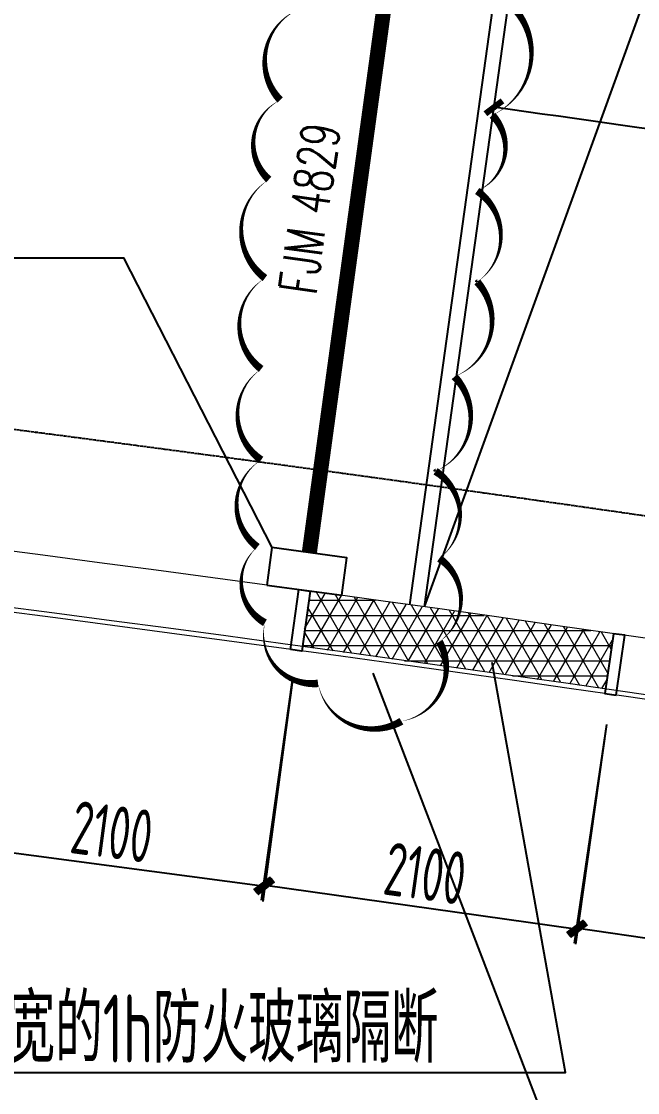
# Model space of a CAD drawing. Header units: millimetres. Extents: x 11677979 to 24947533, y -12764720 to -6308891.
# Drawn here: x 11816570 to 11820646, y -6407306 to -6400220 of the extents above; entities that cross this region are included whole.
import ezdxf
from ezdxf.enums import TextEntityAlignment as Align

# ---------------------------------------------------------------- set-up
doc = ezdxf.new("R2010")
doc.units = ezdxf.units.MM
doc.header["$LTSCALE"] = 10
for name, pattern in [('A2-RG-AXIS$0$CENTER', [2, 1.25, -0.25, 0.25, -0.25]), ('A2-RG-AXIS$0$DOTE', [2.4200000000000004, 2, -0.2, 0.02, -0.2]), ('A2-RI-F4$0$A2-RG-AXIS$0$CENTER', [2, 1.25, -0.25, 0.25, -0.25]), ('A2-RI-F4$0$A2-RG-AXIS$0$DOTE', [2.4200000000000004, 2, -0.2, 0.02, -0.2]), ('A2-RI-F4$0$HIDDEN', [0.375, 0.25, -0.125])]:
    doc.linetypes.add(name, pattern=pattern)
for name, color, linetype in [('A2-RB-F4$0$$34$A-DIMS-100', 1, 'Continuous'), ('A2-RB-F4$0$A-DIMS-100', 1, 'Continuous'), ('A2-RG-AXIS$0$A-GRID', 1, 'A2-RG-AXIS$0$CENTER'), ('A2-RI-F4$0$A-COLS-PLAN-C', 7, 'Continuous'), ('A2-RI-F4$0$A-STRS-HRAL', 80, 'Continuous'), ('A2-RI-F4$0$A-SYMB', 4, 'Continuous'), ('A2-RI-F4$0$A-SYMB-AREA', 4, 'Continuous'), ('A2-RI-F4$0$A-SYMB-DOOR', 4, 'Continuous'), ('A2-RI-F4$0$A-SYMB-NAME', 4, 'Continuous'), ('A2-RI-F4$0$A-SYMB-VOID', 35, 'Continuous'), ('A2-RI-F4$0$A2-RB-F4$0$$34$A-DIMS-100', 1, 'Continuous'), ('A2-RI-F4$0$A2-RB-F4$0$A-DIMS-100', 1, 'Continuous'), ('A2-RI-F4$0$A2-RG-AXIS$0$A-GRID', 1, 'A2-RI-F4$0$A2-RG-AXIS$0$CENTER'), ('A2-RI-F4$0$an-wndw-mull-v', 3, 'Continuous'), ('A2-RI-F4$0$防火卷帘门', 20, 'Continuous')]:
    doc.layers.add(name, color=color, linetype=linetype)
doc.layers.add('A2-RI-F4$0$A-GLAZ', color=140, linetype='Continuous', lineweight=5)
doc.styles.add('A2-RB-F4$0$$0$XD2008', font='hzs.shx', dxfattribs={"width": 0.7, "bigfont": 'hztxt.shx'})
doc.styles.add('A2-RB-F4$0$XD2008', font='hzs.shx', dxfattribs={"width": 0.7, "bigfont": 'hztxt.shx'})
doc.styles.add('A2-RI-F4$0$A2-RB-F4$0$$0$XD2008', font='hzs.shx', dxfattribs={"width": 0.7, "bigfont": 'hztxt.shx'})
doc.styles.add('A2-RI-F4$0$A2-RB-F4$0$XD2008', font='hzs.shx', dxfattribs={"width": 0.7, "bigfont": 'hztxt.shx'})
doc.styles.add('A2-RI-F4$0$ECADI', font='hzs.shx', dxfattribs={"width": 0.7, "bigfont": 'hztxt.shx'})
doc.styles.add('A2-RI-F4$0$ECADI-TXT', font='simplex.shx', dxfattribs={"bigfont": 'hztxt.shx'})
doc.dimstyles.new('A2-RB-F4$0$$0$XD100$0', dxfattribs={"dimscale": 100, "dimtxt": 3.5, "dimasz": 1, "dimexe": 1, "dimexo": 2, "dimgap": 0.5, "dimtad": 1, "dimdec": 0, "dimdsep": 46, "dimtxsty": 'A2-RB-F4$0$$0$XD2008', "dimblk1": 'A2-RB-F4$0$$20$_ArchTick', "dimblk2": 'A2-RB-F4$0$$20$_ArchTick', "dimsah": 1, "dimcen": 2.5, "dimclrt": 4, "dimaunit": 1, "dimadec": 0, "dimazin": 0, "dimtfac": 1, "dimtdec": 0, "dimtix": 1, "dimtmove": 2, "dimatfit": 3, "dimfxl": 0, "dimtolj": 1, "dimtzin": 0, "dimarcsym": 0})
doc.dimstyles.new('A2-RB-F4$0$XD100$0', dxfattribs={"dimscale": 100, "dimtxt": 3.5, "dimasz": 1, "dimexe": 1, "dimexo": 2, "dimgap": 0.5, "dimtad": 1, "dimdec": 0, "dimdsep": 46, "dimtxsty": 'A2-RB-F4$0$XD2008', "dimblk1": 'A2-RB-F4$0$_ArchTick', "dimblk2": 'A2-RB-F4$0$_ArchTick', "dimsah": 1, "dimcen": 2.5, "dimclrt": 4, "dimaunit": 1, "dimadec": 0, "dimazin": 0, "dimtfac": 1, "dimtdec": 0, "dimtix": 1, "dimtmove": 1, "dimatfit": 3, "dimfxl": 0, "dimtolj": 1, "dimtzin": 0, "dimarcsym": 0})
doc.dimstyles.new('A2-RI-F4$0$A2-RB-F4$0$$0$XD100$0', dxfattribs={"dimscale": 100, "dimtxt": 3.5, "dimasz": 1, "dimexe": 1, "dimexo": 2, "dimgap": 0.5, "dimtad": 1, "dimdec": 0, "dimdsep": 46, "dimtxsty": 'A2-RI-F4$0$A2-RB-F4$0$$0$XD2008', "dimblk1": 'A2-RI-F4$0$A2-RB-F4$0$$20$_ArchTick', "dimblk2": 'A2-RI-F4$0$A2-RB-F4$0$$20$_ArchTick', "dimsah": 1, "dimcen": 2.5, "dimclrt": 4, "dimaunit": 1, "dimadec": 0, "dimazin": 0, "dimtfac": 1, "dimtdec": 0, "dimtix": 1, "dimtmove": 2, "dimatfit": 3, "dimfxl": 0, "dimtolj": 1, "dimtzin": 0, "dimarcsym": 0})
doc.dimstyles.new('A2-RI-F4$0$A2-RB-F4$0$XD100$0', dxfattribs={"dimscale": 100, "dimtxt": 3.5, "dimasz": 1, "dimexe": 1, "dimexo": 2, "dimgap": 0.5, "dimtad": 1, "dimdec": 0, "dimdsep": 46, "dimtxsty": 'A2-RI-F4$0$A2-RB-F4$0$XD2008', "dimblk1": 'A2-RI-F4$0$A2-RB-F4$0$_ArchTick', "dimblk2": 'A2-RI-F4$0$A2-RB-F4$0$_ArchTick', "dimsah": 1, "dimcen": 2.5, "dimclrt": 4, "dimaunit": 1, "dimadec": 0, "dimazin": 0, "dimtfac": 1, "dimtdec": 0, "dimtix": 1, "dimtmove": 1, "dimatfit": 3, "dimfxl": 0, "dimtolj": 1, "dimtzin": 0, "dimarcsym": 0})

# ---------------------------------------------------------------- blocks, each defined once
blk = doc.blocks.new('A2-RB-F4$0$_ArchTick')
at = {"color": 0, "linetype": 'ByBlock', "const_width": 0.4}
blk.add_lwpolyline([(-0.5, -0.5), (0.5, 0.5)], dxfattribs=at)
blk = doc.blocks.new('*D374')
at = {"layer": 'A2-RB-F4$0$A-DIMS-100', "color": 0, "lineweight": -2, "transparency": 16777216}
for p, q in [((11820439.30643018, -6404870.425123177), (11820225.88575097, -6406317.303627513)), ((11822516.76611174, -6405176.859184467), (11822303.34543253, -6406623.737688803)), ((11822317.93795992, -6406524.808127276), (11820240.47827836, -6406218.374065986))]:
    blk.add_line(p, q, dxfattribs=at)
at = {"layer": 'Defpoints', "color": 0, "transparency": 16777216}
for p in [(11820468.49148498, -6404672.566000122), (11822545.95116653, -6404979.000061411), (11820240.47827836, -6406218.374065986)]:
    blk.add_point(p, dxfattribs=at)
at = {"layer": 'A2-RB-F4$0$A-DIMS-100', "color": 0, "lineweight": -2, "transparency": 16777216, "xscale": 100, "yscale": 100, "zscale": 100}
for p, rotation in [((11820240.47827836, -6406218.374065986), 171.609136579774), ((11822317.93795992, -6406524.808127276), 351.609136579774)]:
    blk.add_blockref('A2-RB-F4$0$_ArchTick', p, dxfattribs=dict(at, rotation=rotation))
at = {"layer": 'A2-RB-F4$0$A-DIMS-100', "color": 4, "transparency": 16777216, "insert": (11821312.04130579, -6406148.999583193), "char_height": 350, "attachment_point": 5, "rotation": 351.60913657977403, "style": 'A2-RB-F4$0$XD2008'}
blk.add_mtext('\\A1;2100', dxfattribs=at)
blk = doc.blocks.new('*D375')
at = {"layer": 'A2-RB-F4$0$A-DIMS-100', "color": 0, "lineweight": -2, "transparency": 16777216}
for p, q in [((11818361.07086352, -6404577.737995981), (11818156.15375952, -6406032.737908971)), ((11820440.59944376, -6404870.611535383), (11820235.68233976, -6406325.611448374)), ((11820249.62836037, -6406226.588680742), (11818170.09978013, -6405933.715141341))]:
    blk.add_line(p, q, dxfattribs=at)
at = {"layer": 'Defpoints', "color": 0, "transparency": 16777216}
for p in [(11818388.96290474, -6404379.69246072), (11820468.49148498, -6404672.566000123), (11818170.09978013, -6405933.715141341)]:
    blk.add_point(p, dxfattribs=at)
at = {"layer": 'A2-RB-F4$0$A-DIMS-100', "color": 0, "lineweight": -2, "transparency": 16777216, "xscale": 100, "yscale": 100, "zscale": 100}
for p, rotation in [((11818170.09978013, -6405933.715141341), 171.9833880863437), ((11820249.62836037, -6406226.588680742), 351.9833880863437)]:
    blk.add_blockref('A2-RB-F4$0$_ArchTick', p, dxfattribs=dict(at, rotation=rotation))
at = {"layer": 'A2-RB-F4$0$A-DIMS-100', "color": 4, "transparency": 16777216, "insert": (11819241.24261662, -6405857.350683874), "char_height": 350, "attachment_point": 5, "rotation": 351.9833880863437, "style": 'A2-RB-F4$0$XD2008'}
blk.add_mtext('\\A1;2100', dxfattribs=at)
blk = doc.blocks.new('*D376')
at = {"layer": 'A2-RB-F4$0$A-DIMS-100', "color": 0, "lineweight": -2, "transparency": 16777216}
for p, q in [((11816280.89007762, -6404300.679919459), (11816085.86180171, -6405764.94243264)), ((11818362.55766108, -6404577.941705631), (11818167.52938517, -6406042.204218812)), ((11818180.732007, -6405943.079596357), (11816099.06442354, -6405665.817810183))]:
    blk.add_line(p, q, dxfattribs=at)
at = {"layer": 'Defpoints', "color": 0, "transparency": 16777216}
for p in [(11816307.29532128, -6404102.430674547), (11818388.96290474, -6404379.692460721), (11816099.06442354, -6405665.817810183)]:
    blk.add_point(p, dxfattribs=at)
at = {"layer": 'A2-RB-F4$0$A-DIMS-100', "color": 0, "lineweight": -2, "transparency": 16777216, "xscale": 100, "yscale": 100, "zscale": 100}
for p, rotation in [((11816099.06442354, -6405665.817810183), 172.4133045520868), ((11818180.732007, -6405943.079596357), 352.4133045520867)]:
    blk.add_blockref('A2-RB-F4$0$_ArchTick', p, dxfattribs=dict(at, rotation=rotation))
at = {"layer": 'A2-RB-F4$0$A-DIMS-100', "color": 4, "transparency": 16777216, "insert": (11817169.60411438, -6405581.418302746), "char_height": 350, "attachment_point": 5, "rotation": 352.4133045520868, "style": 'A2-RB-F4$0$XD2008'}
blk.add_mtext('\\A1;2100', dxfattribs=at)
blk = doc.blocks.new('A2-RB-F4$0$$20$_ArchTick')
at = {"color": 0, "linetype": 'ByBlock', "const_width": 0.4}
blk.add_lwpolyline([(-0.5, -0.5), (0.5, 0.5)], dxfattribs=at)
blk = doc.blocks.new('*D203')
at = {"layer": 'A2-RB-F4$0$$34$A-DIMS-100', "color": 0, "lineweight": -2, "transparency": 16777216}
blk.add_arc((11781164.94756785, -6678111.676580512), 279987.6064746083, 81.3849183288024, 82.09009764810787, dxfattribs=at)
at = {"layer": 'Defpoints', "color": 0, "transparency": 16777216}
for p in [(11827609.0146798, -6371560.369619828), (11819903.88147874, -6399289.196211875), (11821969.8028058, -6401113.43909805), (11819215.80086583, -6404241.638724264), (11821587.23330694, -6411306.779976853)]:
    blk.add_point(p, dxfattribs=at)
at = {"layer": 'A2-RB-F4$0$$34$A-DIMS-100', "color": 0, "lineweight": -2, "transparency": 16777216, "xscale": 100, "yscale": 100, "zscale": 100}
for p, rotation in [((11819695.64709331, -6400787.957844702), 172.0900976481079), ((11823105.86004658, -6401283.174363287), 351.3849183288023)]:
    blk.add_blockref('A2-RB-F4$0$$20$_ArchTick', p, dxfattribs=dict(at, rotation=rotation))
at = {"layer": 'A2-RB-F4$0$$34$A-DIMS-100', "color": 4, "transparency": 16777216, "insert": (11821438.64011162, -6400774.667748791), "char_height": 350, "attachment_point": 5, "rotation": 351.7375079884542, "style": 'A2-RB-F4$0$$0$XD2008'}
blk.add_mtext('\\A1;0°42\'19"', dxfattribs=at)
blk = doc.blocks.new('A2-RG-AXIS')
at = {"layer": 'A2-RG-AXIS$0$A-GRID', "linetype": 'A2-RG-AXIS$0$DOTE'}
for centre, radius, start, end in [((11778730.70926435, -6694178.721949182), 300799.9999999902, 75.58928463849298, 95.40764398384447), ((11778730.70819431, -6694178.660026948), 293699.9515340837, 75.58928142923537, 95.40764489503492), ((11778730.70819431, -6694178.660026948), 289099.9515340837, 75.58928137402594, 95.40764489503492)]:
    blk.add_arc(centre, radius, start, end, dxfattribs=at)
blk = doc.blocks.new('A2-RI-F4$0$A2-RB-F4$0$_ArchTick')
at = {"color": 0, "linetype": 'ByBlock', "const_width": 0.4}
blk.add_lwpolyline([(-0.5, -0.5), (0.5, 0.5)], dxfattribs=at)
blk = doc.blocks.new('*D899')
at = {"layer": 'A2-RI-F4$0$A2-RB-F4$0$A-DIMS-100', "color": 0, "lineweight": -2, "transparency": 16777216}
for p, q in [((11820439.30643018, -6404870.425123177), (11820225.88575097, -6406317.303627513)), ((11822516.76611174, -6405176.859184467), (11822303.34543253, -6406623.737688803)), ((11822317.93795992, -6406524.808127276), (11820240.47827836, -6406218.374065986))]:
    blk.add_line(p, q, dxfattribs=at)
at = {"layer": 'Defpoints', "color": 0, "transparency": 16777216}
for p in [(11820468.49148498, -6404672.566000122), (11822545.95116653, -6404979.000061411), (11820240.47827836, -6406218.374065986)]:
    blk.add_point(p, dxfattribs=at)
at = {"layer": 'A2-RI-F4$0$A2-RB-F4$0$A-DIMS-100', "color": 0, "lineweight": -2, "transparency": 16777216, "xscale": 100, "yscale": 100, "zscale": 100}
for p, rotation in [((11820240.47827836, -6406218.374065986), 171.609136579774), ((11822317.93795992, -6406524.808127276), 351.609136579774)]:
    blk.add_blockref('A2-RI-F4$0$A2-RB-F4$0$_ArchTick', p, dxfattribs=dict(at, rotation=rotation))
at = {"layer": 'A2-RI-F4$0$A2-RB-F4$0$A-DIMS-100', "color": 4, "transparency": 16777216, "insert": (11821312.04130579, -6406148.999583193), "char_height": 350, "attachment_point": 5, "rotation": 351.60913657977403, "style": 'A2-RI-F4$0$A2-RB-F4$0$XD2008'}
blk.add_mtext('\\A1;2100', dxfattribs=at)
blk = doc.blocks.new('*D900')
at = {"layer": 'A2-RI-F4$0$A2-RB-F4$0$A-DIMS-100', "color": 0, "lineweight": -2, "transparency": 16777216}
for p, q in [((11818361.07086352, -6404577.737995981), (11818156.15375952, -6406032.737908971)), ((11820440.59944376, -6404870.611535383), (11820235.68233976, -6406325.611448374)), ((11820249.62836037, -6406226.588680742), (11818170.09978013, -6405933.715141341))]:
    blk.add_line(p, q, dxfattribs=at)
at = {"layer": 'Defpoints', "color": 0, "transparency": 16777216}
for p in [(11818388.96290474, -6404379.69246072), (11820468.49148498, -6404672.566000123), (11818170.09978013, -6405933.715141341)]:
    blk.add_point(p, dxfattribs=at)
at = {"layer": 'A2-RI-F4$0$A2-RB-F4$0$A-DIMS-100', "color": 0, "lineweight": -2, "transparency": 16777216, "xscale": 100, "yscale": 100, "zscale": 100}
for p, rotation in [((11818170.09978013, -6405933.715141341), 171.9833880863437), ((11820249.62836037, -6406226.588680742), 351.9833880863437)]:
    blk.add_blockref('A2-RI-F4$0$A2-RB-F4$0$_ArchTick', p, dxfattribs=dict(at, rotation=rotation))
at = {"layer": 'A2-RI-F4$0$A2-RB-F4$0$A-DIMS-100', "color": 4, "transparency": 16777216, "insert": (11819241.24261662, -6405857.350683874), "char_height": 350, "attachment_point": 5, "rotation": 351.9833880863437, "style": 'A2-RI-F4$0$A2-RB-F4$0$XD2008'}
blk.add_mtext('\\A1;2100', dxfattribs=at)
blk = doc.blocks.new('*D901')
at = {"layer": 'A2-RI-F4$0$A2-RB-F4$0$A-DIMS-100', "color": 0, "lineweight": -2, "transparency": 16777216}
for p, q in [((11816280.89007762, -6404300.679919459), (11816085.86180171, -6405764.94243264)), ((11818362.55766108, -6404577.941705631), (11818167.52938517, -6406042.204218812)), ((11818180.732007, -6405943.079596357), (11816099.06442354, -6405665.817810183))]:
    blk.add_line(p, q, dxfattribs=at)
at = {"layer": 'Defpoints', "color": 0, "transparency": 16777216}
for p in [(11816307.29532128, -6404102.430674547), (11818388.96290474, -6404379.692460721), (11816099.06442354, -6405665.817810183)]:
    blk.add_point(p, dxfattribs=at)
at = {"layer": 'A2-RI-F4$0$A2-RB-F4$0$A-DIMS-100', "color": 0, "lineweight": -2, "transparency": 16777216, "xscale": 100, "yscale": 100, "zscale": 100}
for p, rotation in [((11816099.06442354, -6405665.817810183), 172.4133045520868), ((11818180.732007, -6405943.079596357), 352.4133045520867)]:
    blk.add_blockref('A2-RI-F4$0$A2-RB-F4$0$_ArchTick', p, dxfattribs=dict(at, rotation=rotation))
at = {"layer": 'A2-RI-F4$0$A2-RB-F4$0$A-DIMS-100', "color": 4, "transparency": 16777216, "insert": (11817169.60411438, -6405581.418302746), "char_height": 350, "attachment_point": 5, "rotation": 352.4133045520868, "style": 'A2-RI-F4$0$A2-RB-F4$0$XD2008'}
blk.add_mtext('\\A1;2100', dxfattribs=at)
blk = doc.blocks.new('A2-RI-F4$0$A2-RB-F4$0$$20$_ArchTick')
at = {"color": 0, "linetype": 'ByBlock', "const_width": 0.4}
blk.add_lwpolyline([(-0.5, -0.5), (0.5, 0.5)], dxfattribs=at)
blk = doc.blocks.new('*D728')
at = {"layer": 'A2-RI-F4$0$A2-RB-F4$0$$34$A-DIMS-100', "color": 0, "lineweight": -2, "transparency": 16777216}
blk.add_arc((11781164.94756785, -6678111.676580512), 279987.6064746083, 81.3849183288024, 82.09009764810787, dxfattribs=at)
at = {"layer": 'Defpoints', "color": 0, "transparency": 16777216}
for p in [(11827609.0146798, -6371560.369619828), (11819903.88147874, -6399289.196211875), (11821969.8028058, -6401113.43909805), (11819215.80086583, -6404241.638724264), (11821587.23330694, -6411306.779976853)]:
    blk.add_point(p, dxfattribs=at)
at = {"layer": 'A2-RI-F4$0$A2-RB-F4$0$$34$A-DIMS-100', "color": 0, "lineweight": -2, "transparency": 16777216, "xscale": 100, "yscale": 100, "zscale": 100}
for p, rotation in [((11819695.64709331, -6400787.957844702), 172.0900976481079), ((11823105.86004658, -6401283.174363287), 351.3849183288023)]:
    blk.add_blockref('A2-RI-F4$0$A2-RB-F4$0$$20$_ArchTick', p, dxfattribs=dict(at, rotation=rotation))
at = {"layer": 'A2-RI-F4$0$A2-RB-F4$0$$34$A-DIMS-100', "color": 4, "transparency": 16777216, "insert": (11821438.64011162, -6400774.667748791), "char_height": 350, "attachment_point": 5, "rotation": 351.7375079884542, "style": 'A2-RI-F4$0$A2-RB-F4$0$$0$XD2008'}
blk.add_mtext('\\A1;0°42\'19"', dxfattribs=at)
blk = doc.blocks.new('A2-RI-F4$0$A2-RG-AXIS')
at = {"layer": 'A2-RI-F4$0$A2-RG-AXIS$0$A-GRID', "linetype": 'A2-RI-F4$0$A2-RG-AXIS$0$DOTE'}
for centre, radius, start, end in [((11778730.70926435, -6694178.721949182), 300799.9999999902, 75.58928463849298, 95.40764398384447), ((11778730.70819431, -6694178.660026948), 293699.9515340837, 75.58928142923537, 95.40764489503492), ((11778730.70819431, -6694178.660026948), 289099.9515340837, 75.58928137402594, 95.40764489503492)]:
    blk.add_arc(centre, radius, start, end, dxfattribs=at)
blk = doc.blocks.new('A2-RI-F4$0$ECADI-TAG-DOOR')
blk = doc.blocks.new('A2-RI-F4$0$5erhfh')
at = {"layer": 'A2-RI-F4$0$A-SYMB-AREA', "style": 'A2-RI-F4$0$ECADI', "width": 0.7}
blk.add_attdef('340M2', text='', height=2.5, dxfattribs=at).set_placement((0, 1.25), align=Align.MIDDLE_LEFT)
at = {"layer": 'A2-RI-F4$0$A-SYMB-NAME', "style": 'A2-RI-F4$0$ECADI', "width": 0.7}
blk.add_attdef('CHINESENAME', (-12.29193252821193, 3.0875), '', height=4.5, dxfattribs=at)
blk = doc.blocks.new('A2-RI-F4$0$5yrthfh')
at = {"layer": 'A2-RI-F4$0$an-wndw-mull-v'}
blk.add_lwpolyline([(3.246805800125003, -37.35917895194143), (402.0092375874519, -3.495651107281446), (395.515625981614, 71.22270679939538), (-3.246805801987648, 37.35917895380408), (3.246805800125003, -37.35917895194143)], close=True, dxfattribs=at)
blk = doc.blocks.new('A2-RI-F4$0$A$C047A065C')
at = {"xscale": -1, "rotation": 267.0340158123681}
blk.add_blockref('A2-RI-F4$0$5yrthfh', (62947.2269205898, -2976.611678897403), dxfattribs=at)
at = {"rotation": 76.97049212013813}
blk.add_blockref('A2-RI-F4$0$5yrthfh', (65025.67075046152, -3268.63453093078), dxfattribs=at)
blk = doc.blocks.new('A2-RB-F4')
at = {"layer": 'A2-RB-F4$0$$34$A-DIMS-100'}
dim = blk.add_angular_dim_2l(base=(11821969.8028058, -6401113.43909805), line1=((11819215.80086583, -6404241.638724264), (11819903.88147874, -6399289.196211876)), line2=((11827609.0146798, -6371560.369619829), (11821587.23330695, -6411306.779976853)), dimstyle='A2-RB-F4$0$$0$XD100$0', override={"dimadec": 4}, dxfattribs=at)
dim.commit()
dim.dimension.update_dxf_attribs({"geometry": '*D203', "text_midpoint": (11821438.64011162, -6400774.66774879)})
at = {"layer": 'A2-RB-F4$0$A-DIMS-100'}
for p1, p2, distance, picture, middle in [((11818388.96290474, -6404379.69246072), (11816307.29532128, -6404102.430674547), 1577.1935336685028, '*D376', (11817169.60411438, -6405581.418302746)), ((11820468.49148498, -6404672.566000122), (11818388.96290474, -6404379.69246072), 1569.3589644175922, '*D375', (11819241.24261662, -6405857.350683874)), ((11822545.95116654, -6404979.000061411), (11820468.49148498, -6404672.566000122), 1562.5340312722878, '*D374', (11821312.04130579, -6406148.999583193))]:
    dim = blk.add_aligned_dim(p1=p1, p2=p2, distance=distance, dimstyle='A2-RB-F4$0$XD100$0', dxfattribs=at)
    dim.commit()
    dim.dimension.update_dxf_attribs({"geometry": picture, "text_midpoint": middle})
blk = doc.blocks.new('A2-RI-F4$0$A2-RB-F4')
at = {"layer": 'A2-RI-F4$0$A2-RB-F4$0$$34$A-DIMS-100'}
dim = blk.add_angular_dim_2l(base=(11821969.8028058, -6401113.43909805), line1=((11819215.80086583, -6404241.638724264), (11819903.88147874, -6399289.196211876)), line2=((11827609.0146798, -6371560.369619829), (11821587.23330695, -6411306.779976853)), dimstyle='A2-RI-F4$0$A2-RB-F4$0$$0$XD100$0', override={"dimadec": 4}, dxfattribs=at)
dim.commit()
dim.dimension.update_dxf_attribs({"geometry": '*D728', "text_midpoint": (11821438.64011162, -6400774.66774879)})
at = {"layer": 'A2-RI-F4$0$A2-RB-F4$0$A-DIMS-100'}
for p1, p2, distance, picture, middle in [((11818388.96290474, -6404379.69246072), (11816307.29532128, -6404102.430674547), 1577.1935336685028, '*D901', (11817169.60411438, -6405581.418302746)), ((11820468.49148498, -6404672.566000122), (11818388.96290474, -6404379.69246072), 1569.3589644175922, '*D900', (11819241.24261662, -6405857.350683874)), ((11822545.95116654, -6404979.000061411), (11820468.49148498, -6404672.566000122), 1562.5340312722878, '*D899', (11821312.04130579, -6406148.999583193))]:
    dim = blk.add_aligned_dim(p1=p1, p2=p2, distance=distance, dimstyle='A2-RI-F4$0$A2-RB-F4$0$XD100$0', dxfattribs=at)
    dim.commit()
    dim.dimension.update_dxf_attribs({"geometry": picture, "text_midpoint": middle})
blk = doc.blocks.new('A2-RI-F4')
at = {"layer": 'A2-RI-F4$0$A-GLAZ'}
h = blk.add_hatch(dxfattribs=at)
h.set_pattern_fill('NET3', color=256, scale=800)
h.set_pattern_definition([(0, (424.1568218395114, -49.46173911448568), (0, 100), []), (59.99999999999999, (424.1568218395114, -49.46173911448568), (-86.60254037844386, 50.00000000000001), []), (120, (424.1568218395114, -49.46173911448568), (-86.60254037844388, -49.99999999999998), [])])
edge = h.paths.add_edge_path()
edge.add_line((11818427.67041073, -6404356.740338586), (11818477.32379882, -6403989.897590722))
edge.add_arc((11781960.28438931, -6672445.225125961), 270927.5863571074, 441.8248494197166, 442.2537985265504, ccw=False)
edge.add_line((11820486.09240017, -6404270.805826884), (11820433.54345002, -6404636.577814389))
edge.add_arc((11779011.70085221, -6694219.090811145), 292529.9999619072, 441.8596382725576, 442.2563200193818)
at = {"layer": 'A2-RI-F4$0$A-COLS-PLAN-C'}
blk.add_lwpolyline([(11818193.00845787, -6403949.034142606), (11818688.41387794, -6404016.661576137), (11818722.22759471, -6403768.958866101), (11818226.82217464, -6403701.331432573), (11818193.00845787, -6403949.034142605)], dxfattribs=at)
at = {"layer": 'A2-RI-F4$0$A-GLAZ'}
for radius, start, end in [(292899.9999999813, 76.3212353456074, 95.29272843134395), (292529.9999999813, 76.24886511648859, 95.36509944110742), (292499.9999999813, 76.24298926365019, 95.37097526982775)]:
    blk.add_arc((11778730.71032269, -6694178.735253326), radius, start, end, dxfattribs=at)
at = {"layer": 'A2-RI-F4$0$A-STRS-HRAL', "ltscale": 0.25}
for p, q in [((11819818.60141613, -6399176.33616509), (11819137.40170854, -6404079.253538453)), ((11819236.4432305, -6404093.065835496), (11819903.88147874, -6399289.196211876))]:
    blk.add_line(p, q, dxfattribs=at)
for centre, radius, start, end in [((11778730.70926467, -6694178.721947106), 297849.9999975224, 78.32914127843486, 82.07086119335176), ((11778730.7092651, -6694178.721944699), 297749.9999950767, 78.34838419381924, 82.0516118151982)]:
    blk.add_arc(centre, radius, start, end, dxfattribs=at)
at = {"layer": 'A2-RI-F4$0$A-SYMB'}
for points in [[(11814079.76738327, -6401784.364642138), (11817244.35523287, -6401784.364642138), (11818226.82217464, -6403701.331432573)], [(11813814.23831952, -6407173.851399194), (11820169.73831952, -6407173.851399194), (11819682.8711023, -6404460.253510537)]]:
    blk.add_lwpolyline(points, dxfattribs=at)
at = {"layer": 'A2-RI-F4$0$A-SYMB-VOID', "ltscale": 500}
blk.add_lwpolyline([(11819236.44011508, -6404093.088258616), (11820677.69339005, -6400115.586788366), (11827676.98608378, -6400479.426114395)], dxfattribs=at)
at = {"layer": 'A2-RI-F4$0$防火卷帘门', "linetype": 'A2-RI-F4$0$HIDDEN', "ltscale": 3, "const_width": 100}
blk.add_lwpolyline([(11806586.7955732, -6395274.45203192), (11806375.79640981, -6397514.009425947, -0.02872778098868722), (11840199.36599375, -6402638.318677772), (11839322.56703818, -6406796.878814276)], format="xyb", dxfattribs=at)
blk.add_lwpolyline([(11818474.52488467, -6403735.145149337), (11819125.25682745, -6398979.66533323)], dxfattribs=at)
at = {"layer": 'Defpoints', "color": 3}
blk.add_line((11818895.51582767, -6404531.456672013), (11827199.59028396, -6426207.019413181), dxfattribs=at)
blk.add_lwpolyline([(11818406.56353901, -6400138.608667299, 0, 50, 0.52056705), (11818281.18454428, -6400740.049425381, 0, 50, 0.52056705), (11818281.18454428, -6400740.049425381, 0, 50, 0.52056705), (11818205.96563476, -6401266.313745146, 0, 50, 0.52056705), (11818205.96563476, -6401266.313745146, 0, 50, 0.52056705), (11818180.88559215, -6401917.872128775, 0, 50, 0.52056705), (11818180.88559215, -6401917.872128775, 0, 50, 0.52056705), (11818155.80554954, -6402519.312886858, 0, 50, 0.52056705), (11818155.80554954, -6402519.312886858, 0, 50, 0.52056705), (11818155.80554954, -6403120.75364494, 0, 50, 0.52056705), (11818155.80554954, -6403120.75364494, 0, 50, 0.52056705), (11818130.72550694, -6403697.135590251, 0, 50, 0.52056705), (11818130.72550694, -6403697.135590251, 0, 50, 0.52056705), (11818180.88559215, -6404198.341097243, 0, 50, 0.52056705), (11818180.88559215, -6404198.341097243, 0, 50, 0.52056705), (11818531.94253374, -6404599.301602631, 0, 50, 0.52056705), (11818531.94253374, -6404599.301602631, 0, 50, 0.52056705), (11819083.61859789, -6404849.899480872, 0, 50, 0.52056705), (11819083.61859789, -6404849.899480872, 0, 50, 0.52056705), (11819334.37658735, -6404323.635161107, 0, 50, 0.52056705), (11819334.37658735, -6404323.635161107, 0, 50, 0.52056705), (11819334.37658735, -6403772.321779081, 0, 50, 0.52056705), (11819334.37658735, -6403772.321779081, 0, 50, 0.52056705), (11819309.29654475, -6403195.939833771, 0, 50, 0.52056705), (11819309.29654475, -6403195.93983377, 0, 50, 0.52056705), (11819434.67553948, -6402569.440262916, 0, 50, 0.52056705), (11819434.67553948, -6402569.440262916, 0, 50, 0.52056705), (11819585.13457682, -6401942.930941547, 0, 50, 0.52056705), (11819585.13457682, -6401942.930941545, 0, 50, 0.52056705), (11819585.13457682, -6401341.490183466, 0, 50, 0.52056705), (11819585.13457682, -6401341.490183466, 0, 50, 0.52056705), (11819685.45474725, -6400840.294426984, 0, 50, 0.52056705), (11819685.45474725, -6400840.294426983, 0, 50, 0.52056705), (11819810.83374199, -6400113.549854525, 0, 50, 0.52056705)], format="xyseb", dxfattribs=at)
for name, p in [('A2-RI-F4$0$A2-RG-AXIS', (0, 0)), ('A2-RI-F4$0$A2-RB-F4', (0, 0)), ('A2-RI-F4$0$A$C047A065C', (11755440.6326134, -6401403.616570366))]:
    blk.add_blockref(name, p)
ref = blk.add_blockref('A2-RI-F4$0$5erhfh', (11815131.63720444, -6407416.834427852), dxfattribs=dict(xscale=100, yscale=100, zscale=100))
ref.add_attrib('CHINESENAME', '此处幕墙后衬2100宽的1h防火玻璃隔断', (11813902.44395164, -6407108.084427733), dxfattribs={"layer": 'A2-RI-F4$0$A-SYMB-NAME', "height": 450, "style": 'A2-RI-F4$0$ECADI', "width": 0.7})
at = {"layer": 'A2-RI-F4$0$A-SYMB-DOOR'}
ref = blk.add_blockref('A2-RI-F4$0$ECADI-TAG-DOOR', (11819332.5510963, -6401477.189293243), dxfattribs=dict(at, xscale=99.99999999969263, yscale=99.99999999969263, zscale=99.99999999969263, rotation=82.12597520352477))
ref.add_attrib('门窗主编号1', 'FJM', dxfattribs={"height": 250.0000000002097, "rotation": 82.12597510057367, "style": 'A2-RI-F4$0$ECADI-TXT', "width": 0.6999999999999982}).set_placement((11818579.48332263, -6401605.208497109), align=Align.RIGHT)
ref.add_attrib('门窗主编号2', '4829', (11818597.21920699, -6401507.794617666, 333.3333333332655), dxfattribs={"height": 250.0000000002097, "rotation": 82.12597510057367, "style": 'A2-RI-F4$0$ECADI-TXT', "width": 0.6999999999999982})

msp = doc.modelspace()

# ---------------------------------------------------------------- block references
for name in ['A2-RI-F4', 'A2-RG-AXIS', 'A2-RB-F4']:
    msp.add_blockref(name, (0, 0))

doc.saveas('drawing.dxf')
